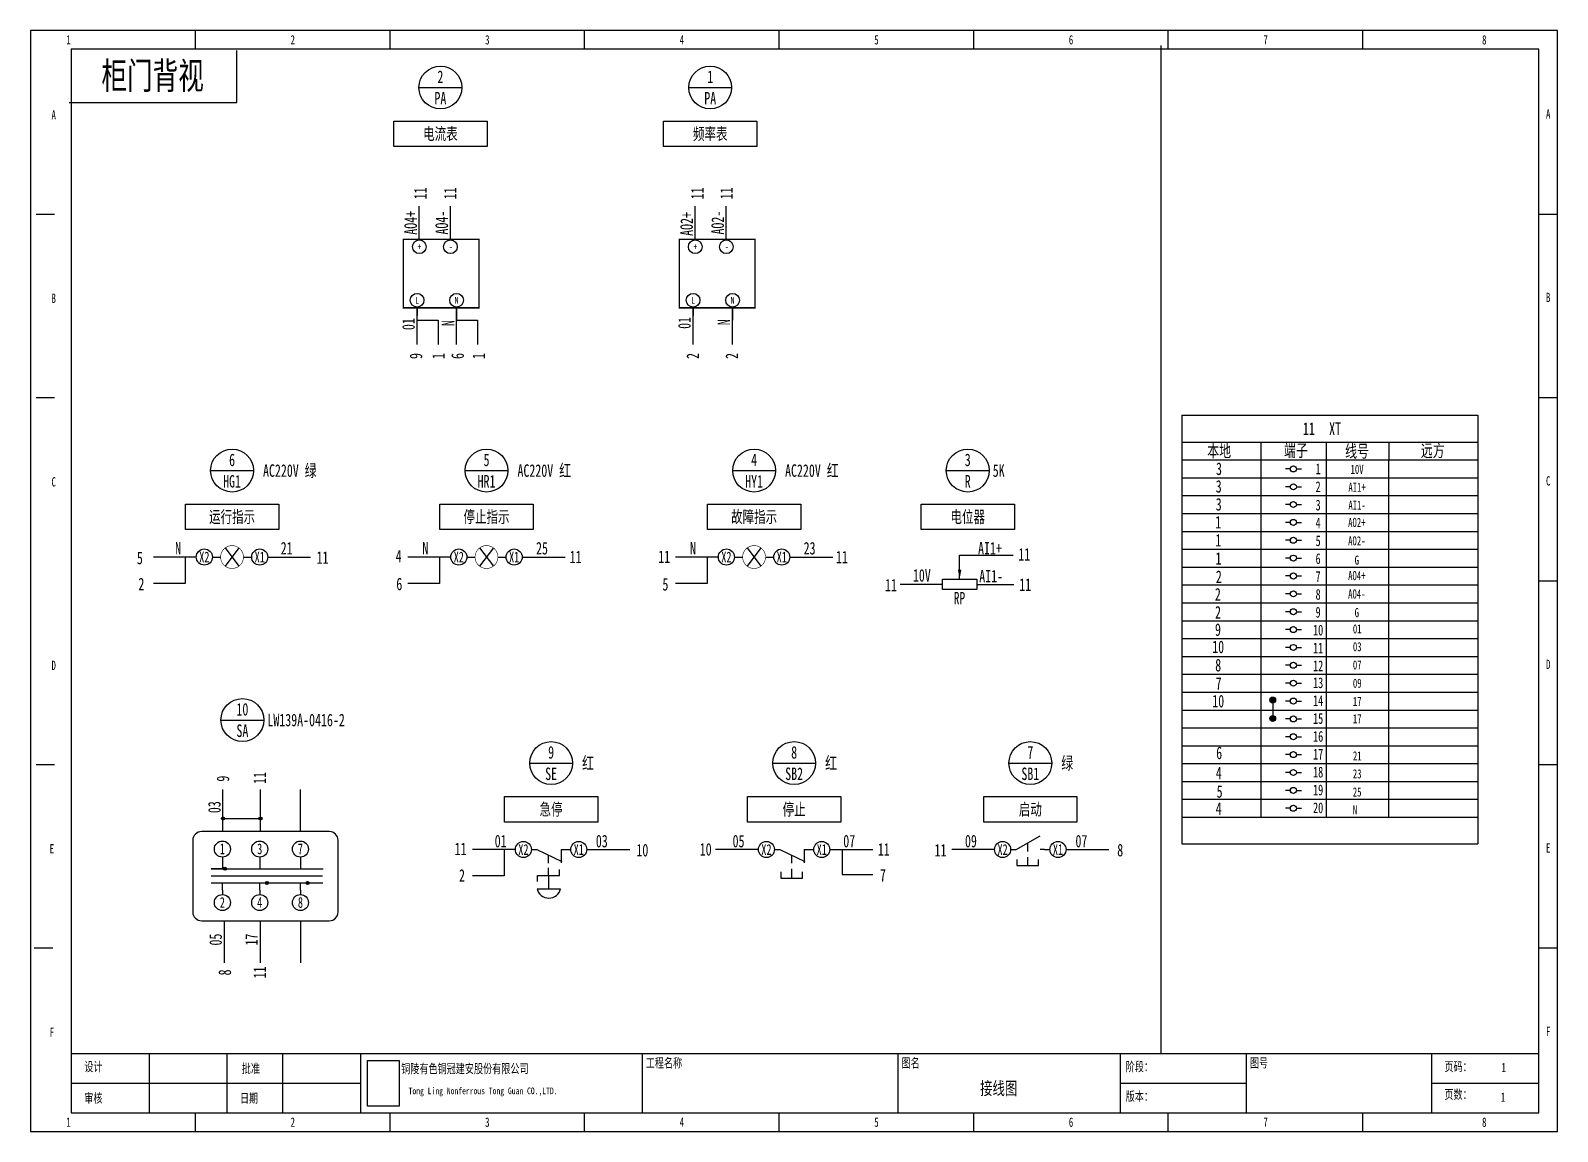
# Model space of a CAD drawing. Header units: millimetres. Extents: x 401220 to 2750366, y -101310 to 943175.
# Drawn here: x 1319143 to 1379762, y 442864 to 486563 of the extents above; entities that cross this region are included whole.
import ezdxf
from ezdxf.enums import TextEntityAlignment as Align

# ---------------------------------------------------------------- set-up
doc = ezdxf.new("R2010")
doc.units = ezdxf.units.MM
doc.linetypes.add('事故照明', pattern=[800, 600, 0, -200, 0])
doc.layers.add('_0', color=7, linetype='Continuous', lineweight=25)
doc.layers.add('TEXT', color=4, linetype='Continuous', lineweight=0)
doc.layers.add('BORDER', color=7, linetype='Continuous')
doc.styles.add('IDQSTYLE', font='NSimSun.ttf', dxfattribs={"width": 0.7})
doc.styles.add('标准', font='NSimSun.ttf', dxfattribs={"width": 0.667})

msp = doc.modelspace()

# ---------------------------------------------------------------- hatches: boundary and pattern name
msp.add_hatch(color=7).paths.add_polyline_path([(1356094.9, 465157.9), (1356027.4, 464789.4), (1355960, 465157.9)])
h = msp.add_hatch(color=256)
h.dxf.hatch_style = 1
h.paths.add_polyline_path([(1368573, 459990.3, 1), (1368342, 459990.3, 1)])
h = msp.add_hatch(color=256)
h.dxf.hatch_style = 1
h.paths.add_polyline_path([(1368573, 459255.2, 1), (1368342, 459255.2, 1)])
h = msp.add_hatch(color=256)
h.dxf.hatch_style = 1
h.paths.add_polyline_path([(1326846.4, 455286, 0.4142136), (1326783.3, 455349.1), (1326783.3, 455222.9, 0.4142136)])
h.paths.add_polyline_path([(1326783.3, 455349.1, 0.4142136), (1326720.2, 455286, 0.4142136), (1326783.3, 455222.9)])
h = msp.add_hatch(color=256)
h.dxf.hatch_style = 1
h.paths.add_polyline_path([(1328335.1, 455286, 0.4142136), (1328272, 455349.1), (1328272, 455222.9, 0.4142136)])
h.paths.add_polyline_path([(1328272, 455349.1, 0.4142136), (1328208.9, 455286, 0.4142136), (1328272, 455222.9)])
h = msp.add_hatch(color=256)
h.dxf.hatch_style = 1
h.paths.add_polyline_path([(1326920.4, 453293.8, 1), (1326797.4, 453293.8)])
h.paths.add_polyline_path([(1326797.4, 453293.8, 1), (1326920.4, 453293.8)])
h = msp.add_hatch(color=256)
h.dxf.hatch_style = 1
h.paths.add_polyline_path([(1328465.1, 452726.5), (1328588.1, 452726.5, 1)])
h.paths.add_polyline_path([(1328588.1, 452726.5), (1328465.1, 452726.5, 1)])
h = msp.add_hatch(color=256)
h.dxf.hatch_style = 1
h.paths.add_polyline_path([(1330082.4, 452726.5), (1330205.4, 452726.5, 1)])
h.paths.add_polyline_path([(1330205.4, 452726.5), (1330082.4, 452726.5, 1)])

# ---------------------------------------------------------------- linework, layer by layer
at = {"ltscale": 4}
for p, q in [((1325690.8, 485827.1), (1325690.8, 486562.7)), ((1333415.3, 485827.1), (1333415.3, 486562.7)), ((1341139.8, 485827.1), (1341139.8, 486562.7)), ((1348864.2, 485827.1), (1348864.2, 486562.7)), ((1356588.7, 485827.1), (1356588.7, 486562.7)), ((1364313.2, 485827.1), (1364313.2, 486562.7)), ((1372037.7, 485827.1), (1372037.7, 486562.7)), ((1319364.1, 479279.6), (1320099.7, 479279.6)), ((1379026.5, 479279.6), (1379762.2, 479279.6)), ((1319364.1, 471996.5), (1320099.7, 471996.5)), ((1379026.5, 471996.5), (1379762.2, 471996.5)), ((1369160.6, 469160.1), (1368961.3, 469160.1)), ((1369399.8, 469160.1), (1369599.2, 469160.1)), ((1369160.6, 468451), (1368961.3, 468451)), ((1369399.8, 468451), (1369599.2, 468451)), ((1369160.6, 467748.7), (1368961.3, 467748.7)), ((1369399.8, 467748.7), (1369599.2, 467748.7)), ((1369160.6, 467039.6), (1368961.3, 467039.6)), ((1369399.8, 467039.6), (1369599.2, 467039.6)), ((1369160.6, 466330.5), (1368961.3, 466330.5)), ((1369399.8, 466330.5), (1369599.2, 466330.5)), ((1369160.6, 465621.4), (1368961.3, 465621.4)), ((1369160.6, 465621.4), (1368961.3, 465621.4)), ((1369399.8, 465621.4), (1369599.2, 465621.4)), ((1369399.8, 465621.4), (1369599.2, 465621.4)), ((1369160.6, 464912.3), (1368961.3, 464912.3)), ((1369399.8, 464912.3), (1369599.2, 464912.3)), ((1379026.5, 464713.5), (1379762.2, 464713.5)), ((1369160.6, 464203.2), (1368961.3, 464203.2)), ((1369399.8, 464203.2), (1369599.2, 464203.2)), ((1369160.6, 463494.1), (1368961.3, 463494.1)), ((1369399.8, 463494.1), (1369599.2, 463494.1)), ((1369160.6, 462785), (1368961.3, 462785)), ((1369399.8, 462785), (1369599.2, 462785)), ((1369160.6, 462075.9), (1368961.3, 462075.9)), ((1369399.8, 462075.9), (1369599.2, 462075.9)), ((1369160.6, 461366.8), (1368961.3, 461366.8)), ((1369399.8, 461366.8), (1369599.2, 461366.8)), ((1369160.6, 460657.7), (1368961.3, 460657.7)), ((1369399.8, 460657.7), (1369599.2, 460657.7)), ((1369160.6, 459948.6), (1368961.3, 459948.6)), ((1369399.8, 459948.6), (1369599.2, 459948.6)), ((1369160.6, 459239.5), (1368961.3, 459239.5)), ((1369399.8, 459239.5), (1369599.2, 459239.5)), ((1369160.6, 458530.4), (1368961.3, 458530.4)), ((1369399.8, 458530.4), (1369599.2, 458530.4)), ((1369160.6, 457821.3), (1368961.3, 457821.3)), ((1369399.8, 457821.3), (1369599.2, 457821.3)), ((1319364.1, 457430.4), (1320099.7, 457430.4)), ((1369160.6, 457112.2), (1368961.3, 457112.2)), ((1369399.8, 457112.2), (1369599.2, 457112.2)), ((1379026.5, 457430.4), (1379762.2, 457430.4)), ((1369160.6, 456403.2), (1368961.3, 456403.2)), ((1369399.8, 456403.2), (1369599.2, 456403.2)), ((1369160.6, 455694.1), (1368961.3, 455694.1)), ((1369399.8, 455694.1), (1369599.2, 455694.1)), ((1319290.5, 450147.3), (1320026.2, 450147.3)), ((1379026.5, 450147.3), (1379762.2, 450147.3)), ((1320761.8, 445954), (1379026.5, 445954)), ((1323851.6, 445954), (1323851.6, 443599.9)), ((1326941.4, 445954), (1326941.4, 443599.9)), ((1329148.4, 445954), (1329148.4, 443599.9)), ((1332238.2, 445954), (1332238.2, 443599.9)), ((1343420.3, 445954), (1343420.3, 443599.9)), ((1353572.5, 445954), (1353572.5, 443599.9)), ((1362400.5, 445954), (1362400.5, 443599.9)), ((1367403, 445954), (1367403, 443599.9)), ((1374759.7, 445954), (1374759.7, 443599.9)), ((1320761.8, 444776.9), (1332238.2, 444776.9)), ((1362400.5, 444776.9), (1367403, 444776.9)), ((1374759.7, 444776.9), (1379026.5, 444776.9)), ((1325690.8, 442864.2), (1325690.8, 443599.9)), ((1333415.3, 442864.2), (1333415.3, 443599.9)), ((1341139.8, 442864.2), (1341139.8, 443599.9)), ((1348864.2, 442864.2), (1348864.2, 443599.9)), ((1356588.7, 442864.2), (1356588.7, 443599.9)), ((1364313.2, 442864.2), (1364313.2, 443599.9)), ((1372037.7, 442864.2), (1372037.7, 443599.9))]:
    msp.add_line(p, q, dxfattribs=at)
for p, q in [((1328959.2, 485827.1), (1320761.8, 485827.1)), ((1364010, 485974.7), (1364010, 445954)), ((1334563.7, 484301.1), (1336265.5, 484301.1)), ((1345275.6, 484301.1), (1346977.5, 484301.1)), ((1320673.5, 483709.3), (1327333.7, 483709.3)), ((1333562.2, 482970.5), (1337267.1, 482970.5)), ((1333562.2, 481961), (1333562.2, 482970.5)), ((1337267.1, 482970.5), (1337267.1, 481961)), ((1344274.1, 482970.5), (1347979, 482970.5)), ((1344274.1, 481961), (1344274.1, 482970.5)), ((1347979, 482970.5), (1347979, 481961)), ((1337267.1, 481961), (1333562.2, 481961)), ((1347979, 481961), (1344274.1, 481961)), ((1334578.5, 478278.4), (1334578.5, 479597.8)), ((1335811.6, 478278.4), (1335811.6, 479597.8)), ((1345533.3, 478278.4), (1345533.3, 479597.8)), ((1346766.4, 478278.4), (1346766.4, 479597.8)), ((1335811.6, 478278.4), (1335811.6, 479161.4)), ((1346766.4, 478278.4), (1346766.4, 479161.4)), ((1334489.2, 475556.8), (1334489.2, 475254.4)), ((1334489.2, 474237.3), (1334489.2, 475556.8)), ((1334489.2, 474095.4), (1334489.2, 475414.9)), ((1336057.9, 475556.8), (1336057.9, 475060.8)), ((1336057.9, 474237.3), (1336057.9, 475556.8)), ((1336057.9, 474095.4), (1336057.9, 475414.9)), ((1345444.1, 475556.8), (1345444.1, 475254.4)), ((1345444.1, 474237.3), (1345444.1, 475556.8)), ((1345444.1, 474095.4), (1345444.1, 475414.9)), ((1347012.7, 475556.8), (1347012.7, 475060.8)), ((1347012.7, 474237.3), (1347012.7, 475556.8)), ((1347012.7, 474095.4), (1347012.7, 475414.9)), ((1334489.2, 475060.8), (1335320.5, 475060.8)), ((1335320.5, 475060.8), (1335320.5, 474095.4)), ((1336057.9, 475060.8), (1336889.1, 475060.8)), ((1336889.1, 475060.8), (1336889.1, 474095.4)), ((1364854.1, 471292.9), (1364854.1, 470229.3)), ((1364854.1, 471292.9), (1376199.6, 471292.9)), ((1365260.7, 471292.9), (1376606.2, 471292.9)), ((1376606.2, 471292.9), (1376606.2, 470229.3)), ((1364854.1, 470229.3), (1376606.2, 470229.3)), ((1364854.1, 470229.3), (1364854.1, 469520.2)), ((1367991, 470229.3), (1367991, 469520.2)), ((1370578.9, 470229.3), (1370578.9, 469520.2)), ((1373061.9, 470229.3), (1373061.9, 469520.2)), ((1376606.2, 470229.3), (1376606.2, 469520.2)), ((1364854.1, 469520.2), (1364854.1, 468811.1)), ((1364854.1, 469520.2), (1364854.1, 468811.1)), ((1364854.1, 469520.2), (1376199.6, 469520.2)), ((1365260.7, 469520.2), (1376606.2, 469520.2)), ((1367991, 469520.2), (1367991, 468811.1)), ((1370578.9, 469520.2), (1370578.9, 468811.1)), ((1373060.7, 469520.2), (1373060.7, 468811.1)), ((1376606.2, 469520.2), (1376606.2, 468811.1)), ((1376606.2, 469520.2), (1376606.2, 468811.1)), ((1326293.2, 469096.8), (1327995, 469096.8)), ((1336395, 469096.8), (1338096.8, 469096.8)), ((1347018, 469096.8), (1348719.8, 469096.8)), ((1355499.1, 469096.8), (1357200.9, 469096.8)), ((1364854.1, 468811.1), (1364854.1, 468102)), ((1364854.1, 468811.1), (1364854.1, 468102)), ((1364854.1, 468811.1), (1376199.6, 468811.1)), ((1365260.7, 468811.1), (1376606.2, 468811.1)), ((1367991, 468811.1), (1367991, 468102)), ((1370578.9, 468811.1), (1370578.9, 468102)), ((1373060.7, 468811.1), (1373060.7, 468102)), ((1376606.2, 468811.1), (1376606.2, 468102)), ((1376606.2, 468811.1), (1376606.2, 468102)), ((1364854.1, 468102), (1364854.1, 467392.9)), ((1364854.1, 468102), (1364854.1, 467392.9)), ((1364854.1, 468102), (1376199.6, 468102)), ((1364854.1, 468102), (1376199.6, 468102)), ((1365260.7, 468102), (1376606.2, 468102)), ((1365260.7, 468102), (1376606.2, 468102)), ((1367991, 468102), (1367991, 467392.9)), ((1370578.9, 468102), (1370578.9, 467392.9)), ((1373060.7, 468102), (1373060.7, 467392.9)), ((1376606.2, 468102), (1376606.2, 467392.9)), ((1376606.2, 468102), (1376606.2, 467392.9)), ((1325291.7, 467766.3), (1328996.6, 467766.3)), ((1325291.7, 466756.8), (1325291.7, 467766.3)), ((1328996.6, 467766.3), (1328996.6, 466756.8)), ((1335393.5, 467766.3), (1339098.4, 467766.3)), ((1335393.5, 466756.8), (1335393.5, 467766.3)), ((1339098.4, 467766.3), (1339098.4, 466756.8)), ((1346016.5, 467766.3), (1349721.4, 467766.3)), ((1346016.5, 466756.8), (1346016.5, 467766.3)), ((1349721.4, 467766.3), (1349721.4, 466756.8)), ((1354497.6, 467766.3), (1358202.5, 467766.3)), ((1354497.6, 466756.8), (1354497.6, 467766.3)), ((1358202.5, 467766.3), (1358202.5, 466756.8)), ((1364854.1, 467392.9), (1364854.1, 466683.8)), ((1364854.1, 467392.9), (1364854.1, 466683.8)), ((1364854.1, 467392.9), (1376199.6, 467392.9)), ((1365260.7, 467392.9), (1376606.2, 467392.9)), ((1367991, 467392.9), (1367991, 466683.8)), ((1370578.9, 467392.9), (1370578.9, 466683.8)), ((1373060.7, 467392.9), (1373060.7, 466683.8)), ((1376606.2, 467392.9), (1376606.2, 466683.8)), ((1376606.2, 467392.9), (1376606.2, 466683.8)), ((1328996.6, 466756.8), (1325291.7, 466756.8)), ((1339098.4, 466756.8), (1335393.5, 466756.8)), ((1349721.4, 466756.8), (1346016.5, 466756.8)), ((1358202.5, 466756.8), (1354497.6, 466756.8)), ((1364854.1, 466683.8), (1364854.1, 465974.7)), ((1364854.1, 466683.8), (1364854.1, 465974.7)), ((1364854.1, 466683.8), (1376199.6, 466683.8)), ((1365260.7, 466683.8), (1376606.2, 466683.8)), ((1367991, 466683.8), (1367991, 465974.7)), ((1370578.9, 466683.8), (1370578.9, 465974.7)), ((1373060.7, 466683.8), (1373060.7, 465974.7)), ((1376606.2, 466683.8), (1376606.2, 465974.7)), ((1376606.2, 466683.8), (1376606.2, 465974.7)), ((1325725.9, 465664.8), (1324024.1, 465664.8)), ((1325275.9, 465664.8), (1325275.9, 464615)), ((1326362.7, 465664.8), (1326575.4, 465664.8)), ((1326575.4, 465664.8), (1326688.9, 465664.8)), ((1326870.4, 466027.9), (1327415, 465301.7)), ((1327596.5, 465664.8), (1327710, 465664.8)), ((1327710, 465664.8), (1327922.7, 465664.8)), ((1328562.3, 465664.8), (1330264.2, 465664.8)), ((1335827.7, 465664.8), (1334125.9, 465664.8)), ((1335377.7, 465664.8), (1335377.7, 464615)), ((1336464.5, 465664.8), (1336677.2, 465664.8)), ((1336677.2, 465664.8), (1336790.7, 465664.8)), ((1336972.2, 466027.9), (1337516.8, 465301.7)), ((1337698.3, 465664.8), (1337811.8, 465664.8)), ((1337811.8, 465664.8), (1338024.5, 465664.8)), ((1338664.1, 465664.8), (1340365.9, 465664.8)), ((1346450.7, 465664.8), (1344748.9, 465664.8)), ((1346000.7, 465664.8), (1346000.7, 464615)), ((1347087.5, 465664.8), (1347300.2, 465664.8)), ((1347300.2, 465664.8), (1347413.7, 465664.8)), ((1347595.2, 466027.9), (1348139.8, 465301.7)), ((1348321.3, 465664.8), (1348434.8, 465664.8)), ((1348434.8, 465664.8), (1348647.5, 465664.8)), ((1349287.1, 465664.8), (1350988.9, 465664.8)), ((1356027.4, 465735.7), (1358157.7, 465735.7)), ((1364854.1, 465974.7), (1364854.1, 465265.6)), ((1364854.1, 465974.7), (1364854.1, 465265.6)), ((1364854.1, 465974.7), (1376199.6, 465974.7)), ((1365260.7, 465974.7), (1376606.2, 465974.7)), ((1367991, 465974.7), (1367991, 465265.6)), ((1370578.9, 465974.7), (1370578.9, 465265.6)), ((1373060.7, 465974.7), (1373060.7, 465265.6)), ((1376606.2, 465974.7), (1376606.2, 465265.6)), ((1376606.2, 465974.7), (1376606.2, 465265.6)), ((1364854.1, 465265.6), (1364854.1, 464556.5)), ((1364854.1, 465265.6), (1364854.1, 464556.5)), ((1364854.1, 465265.6), (1376199.6, 465265.6)), ((1365260.7, 465265.6), (1376606.2, 465265.6)), ((1367991, 465265.6), (1367991, 464556.5)), ((1370578.9, 465265.6), (1370578.9, 464556.5)), ((1373060.7, 465265.6), (1373060.7, 464556.5)), ((1376606.2, 465265.6), (1376606.2, 464556.5)), ((1376606.2, 465265.6), (1376606.2, 464556.5)), ((1325275.9, 464615), (1324024.1, 464615)), ((1335377.7, 464615), (1334125.9, 464615)), ((1346000.7, 464615), (1344748.9, 464615)), ((1364854.1, 464556.5), (1364854.1, 463847.4)), ((1364854.1, 464556.5), (1364854.1, 463847.4)), ((1364854.1, 464556.5), (1376199.6, 464556.5)), ((1365260.7, 464556.5), (1376606.2, 464556.5)), ((1367991, 464556.5), (1367991, 463847.4)), ((1370578.9, 464556.5), (1370578.9, 463847.4)), ((1373060.7, 464556.5), (1373060.7, 463847.4)), ((1376606.2, 464556.5), (1376606.2, 463847.4)), ((1376606.2, 464556.5), (1376606.2, 463847.4)), ((1364854.1, 463847.4), (1364854.1, 463138.3)), ((1364854.1, 463847.4), (1364854.1, 463138.3)), ((1364854.1, 463847.4), (1376199.6, 463847.4)), ((1365260.7, 463847.4), (1376606.2, 463847.4)), ((1367991, 463847.4), (1367991, 463138.3)), ((1370578.9, 463847.4), (1370578.9, 463138.3)), ((1373060.7, 463847.4), (1373060.7, 463138.3)), ((1376606.2, 463847.4), (1376606.2, 463138.3)), ((1364854.1, 463138.3), (1364854.1, 462429.2)), ((1364854.1, 463138.3), (1364854.1, 462429.2)), ((1364854.1, 463138.3), (1376199.6, 463138.3)), ((1365260.7, 463138.3), (1376606.2, 463138.3)), ((1367991, 463138.3), (1367991, 462429.2)), ((1370578.9, 463138.3), (1370578.9, 462429.2)), ((1373060.7, 463138.3), (1373060.7, 462429.2)), ((1376606.2, 463138.3), (1376606.2, 462429.2)), ((1364854.1, 462429.2), (1364854.1, 461720.1)), ((1364854.1, 462429.2), (1364854.1, 461720.1)), ((1364854.1, 462429.2), (1376199.6, 462429.2)), ((1365260.7, 462429.2), (1376606.2, 462429.2)), ((1367991, 462429.2), (1367991, 461720.1)), ((1370578.9, 462429.2), (1370578.9, 461720.1)), ((1373060.7, 462429.2), (1373060.7, 461720.1)), ((1376606.2, 462429.2), (1376606.2, 461720.1)), ((1376606.2, 462429.2), (1376606.2, 461720.1)), ((1364854.1, 461720.1), (1364854.1, 461011)), ((1364854.1, 461720.1), (1364854.1, 461011)), ((1364854.1, 461720.1), (1376199.6, 461720.1)), ((1365260.7, 461720.1), (1376606.2, 461720.1)), ((1367991, 461720.1), (1367991, 461011)), ((1370578.9, 461720.1), (1370578.9, 461011)), ((1373060.7, 461720.1), (1373060.7, 461011)), ((1376606.2, 461720.1), (1376606.2, 461011)), ((1376606.2, 461720.1), (1376606.2, 461011)), ((1364854.1, 461011), (1364854.1, 460301.9)), ((1364854.1, 461011), (1364854.1, 460301.9)), ((1364854.1, 461011), (1376199.6, 461011)), ((1365260.7, 461011), (1376606.2, 461011)), ((1367991, 461011), (1367991, 460301.9)), ((1370578.9, 461011), (1370578.9, 460301.9)), ((1373060.7, 461011), (1373060.7, 460301.9)), ((1376606.2, 461011), (1376606.2, 460301.9)), ((1376606.2, 461011), (1376606.2, 460301.9)), ((1364854.1, 460301.9), (1364854.1, 459592.8)), ((1364854.1, 460301.9), (1364854.1, 459592.8)), ((1364854.1, 460301.9), (1376199.6, 460301.9)), ((1365260.7, 460301.9), (1376606.2, 460301.9)), ((1367991, 460301.9), (1367991, 459592.8)), ((1370578.9, 460301.9), (1370578.9, 459592.8)), ((1373060.7, 460301.9), (1373060.7, 459592.8)), ((1376606.2, 460301.9), (1376606.2, 459592.8)), ((1376606.2, 460301.9), (1376606.2, 459592.8)), ((1364854.1, 459592.8), (1364854.1, 458883.7)), ((1364854.1, 459592.8), (1364854.1, 458883.7)), ((1364854.1, 459592.8), (1376199.6, 459592.8)), ((1364854.1, 459592.8), (1376199.6, 459592.8)), ((1365260.7, 459592.8), (1376606.2, 459592.8)), ((1365260.7, 459592.8), (1376606.2, 459592.8)), ((1367991, 459592.8), (1367991, 458883.7)), ((1368457.5, 459990.3), (1368457.5, 459255.2)), ((1370578.9, 459592.8), (1370578.9, 458883.7)), ((1373060.7, 459592.8), (1373060.7, 458883.7)), ((1376606.2, 459592.8), (1376606.2, 458883.7)), ((1376606.2, 459592.8), (1376606.2, 458883.7)), ((1326703.5, 459195.9), (1328405.3, 459195.9)), ((1364854.1, 458883.7), (1364854.1, 458174.6)), ((1364854.1, 458883.7), (1364854.1, 458174.6)), ((1364854.1, 458883.7), (1376199.6, 458883.7)), ((1365260.7, 458883.7), (1376606.2, 458883.7)), ((1367991, 458883.7), (1367991, 458174.6)), ((1370578.9, 458883.7), (1370578.9, 458174.6)), ((1373060.7, 458883.7), (1373060.7, 458174.6)), ((1376606.2, 458883.7), (1376606.2, 458174.6)), ((1376606.2, 458883.7), (1376606.2, 458174.6)), ((1364854.1, 458174.6), (1376199.6, 458174.6)), ((1364854.1, 458174.6), (1364854.1, 457465.5)), ((1364854.1, 458174.6), (1364854.1, 457465.5)), ((1364854.1, 458174.6), (1376199.6, 458174.6)), ((1365260.7, 458174.6), (1376606.2, 458174.6)), ((1365260.7, 458174.6), (1376606.2, 458174.6)), ((1367991, 458174.6), (1367991, 457465.5)), ((1370578.9, 458174.6), (1370578.9, 457465.5)), ((1373060.7, 458174.6), (1373060.7, 457465.5)), ((1376606.2, 458174.6), (1376606.2, 457465.5)), ((1376606.2, 458174.6), (1376606.2, 457465.5)), ((1338959.3, 457486.8), (1340661.2, 457486.8)), ((1348607.2, 457486.8), (1350309, 457486.8)), ((1357984.3, 457486.8), (1359686.2, 457486.8)), ((1364854.1, 457465.5), (1364854.1, 456756.4)), ((1364854.1, 457465.5), (1364854.1, 456756.4)), ((1364854.1, 457465.5), (1376199.6, 457465.5)), ((1365260.7, 457465.5), (1376606.2, 457465.5)), ((1367991, 457465.5), (1367991, 456756.4)), ((1370578.9, 457465.5), (1370578.9, 456756.4)), ((1373060.7, 457465.5), (1373060.7, 456756.4)), ((1376606.2, 457465.5), (1376606.2, 456756.4)), ((1376606.2, 457465.5), (1376606.2, 456756.4)), ((1364854.1, 456756.4), (1364854.1, 456047.4)), ((1364854.1, 456756.4), (1364854.1, 456047.4)), ((1364854.1, 456756.4), (1376199.6, 456756.4)), ((1364854.1, 456756.4), (1376199.6, 456756.4)), ((1365260.7, 456756.4), (1376606.2, 456756.4)), ((1365260.7, 456756.4), (1376606.2, 456756.4)), ((1367991, 456756.4), (1367991, 456047.4)), ((1370578.9, 456756.4), (1370578.9, 456047.4)), ((1373060.7, 456756.4), (1373060.7, 456047.4)), ((1376606.2, 456756.4), (1376606.2, 456047.4)), ((1376606.2, 456756.4), (1376606.2, 456047.4)), ((1326783.3, 454769.4), (1326783.3, 456430.9)), ((1328272, 454769.4), (1328272, 456430.9)), ((1329864.3, 454769.4), (1329864.3, 456430.9)), ((1337957.8, 456156.3), (1341662.7, 456156.3)), ((1337957.8, 455146.7), (1337957.8, 456156.3)), ((1341662.7, 456156.3), (1341662.7, 455146.7)), ((1347605.6, 456156.3), (1351310.5, 456156.3)), ((1347605.6, 455146.7), (1347605.6, 456156.3)), ((1351310.5, 456156.3), (1351310.5, 455146.7)), ((1356982.8, 456156.3), (1360687.7, 456156.3)), ((1356982.8, 455146.7), (1356982.8, 456156.3)), ((1360687.7, 456156.3), (1360687.7, 455146.7)), ((1364854.1, 456047.4), (1364854.1, 455338.3)), ((1364854.1, 456047.4), (1364854.1, 455338.3)), ((1364854.1, 456047.4), (1376199.6, 456047.4)), ((1365260.7, 456047.4), (1376606.2, 456047.4)), ((1367991, 456047.4), (1367991, 455338.3)), ((1370578.9, 456047.4), (1370578.9, 455338.3)), ((1373060.7, 456047.4), (1373060.7, 455338.3)), ((1376606.2, 456047.4), (1376606.2, 455338.3)), ((1376606.2, 456047.4), (1376606.2, 455338.3)), ((1326783.3, 455286), (1328272, 455286)), ((1364854.1, 455338.3), (1364854.1, 454629.2)), ((1364854.1, 455338.3), (1364854.1, 454629.2)), ((1364854.1, 455338.3), (1364854.1, 454274.6)), ((1364854.1, 455338.3), (1376199.6, 455338.3)), ((1365260.7, 455338.3), (1376606.2, 455338.3)), ((1376606.2, 455338.3), (1376606.2, 454629.2)), ((1376606.2, 455338.3), (1376606.2, 454629.2)), ((1376606.2, 455338.3), (1376606.2, 454274.6)), ((1329624.7, 454769.4), (1325938.1, 454769.4)), ((1329518.9, 454769.4), (1325938.1, 454769.4)), ((1331000.8, 454769.4), (1327314.2, 454769.4)), ((1330895, 454769.4), (1327314.2, 454769.4)), ((1341662.7, 455146.7), (1337957.8, 455146.7)), ((1351310.5, 455146.7), (1347605.6, 455146.7)), ((1360687.7, 455146.7), (1356982.8, 455146.7)), ((1364854.1, 454983.7), (1364854.1, 454274.6)), ((1364854.1, 454983.7), (1364854.1, 454274.6)), ((1325583.6, 454414.8), (1325583.6, 451578.4)), ((1331355.4, 451578.4), (1331355.4, 454414.8)), ((1338392, 454054.8), (1336690.2, 454054.8)), ((1337942, 454054.8), (1337942, 453005)), ((1339028.8, 454054.8), (1339241.5, 454054.8)), ((1339241.5, 454054.8), (1340240.3, 453580.8)), ((1340209.7, 454054.8), (1340588.8, 454054.8)), ((1340209.7, 454054.8), (1340209.7, 453522.6)), ((1341228.4, 454054.8), (1342930.3, 454054.8)), ((1348039.9, 454054.8), (1346338, 454054.8)), ((1348676.6, 454054.8), (1348889.4, 454054.8)), ((1348889.4, 454054.8), (1349888.1, 453580.8)), ((1349857.5, 454054.8), (1350236.7, 454054.8)), ((1349857.5, 454054.8), (1349857.5, 453522.6)), ((1350876.3, 454054.8), (1352578.1, 454054.8)), ((1351368.7, 454054.8), (1351368.7, 453165.3)), ((1357417, 454054.8), (1355715.2, 454054.8)), ((1358053.8, 454054.8), (1358266.5, 454054.8)), ((1358266.5, 454054.8), (1359222.2, 454601.8)), ((1358732.5, 453979.7), (1358732.5, 454313.5)), ((1359401.1, 454054.8), (1359231.8, 454054.8)), ((1359401.1, 454054.8), (1359613.8, 454054.8)), ((1360253.4, 454054.8), (1361955.3, 454054.8)), ((1364854.1, 454274.6), (1376199.6, 454274.6)), ((1365260.7, 454274.6), (1376606.2, 454274.6)), ((1326760, 453753.9), (1326760, 453577.4)), ((1326760, 453577.4), (1326760, 453293.8)), ((1328241.8, 453753.9), (1328241.8, 453577.4)), ((1328241.8, 453577.4), (1328241.8, 453293.8)), ((1329859.1, 453753.9), (1329859.1, 453577.4)), ((1329859.1, 453577.4), (1329859.1, 453293.8)), ((1339710.5, 453520), (1339710.5, 453832.2)), ((1349360.6, 453518.9), (1349360.6, 453831.2)), ((1358300.1, 453659.9), (1358300.1, 453416.4)), ((1358732.5, 453416.4), (1358732.5, 453750.2)), ((1359164.9, 453416.4), (1359164.9, 453659.9)), ((1326760, 453293.8), (1326318.5, 453293.8)), ((1326318.5, 453293.8), (1330757.2, 453293.8)), ((1337942, 453005), (1336690.2, 453005)), ((1339275.1, 452786), (1339275.1, 453019.3)), ((1339275.1, 453019.3), (1340139.9, 453019.3)), ((1339707.5, 453019.3), (1339707.5, 453331.6)), ((1339707.5, 453019.3), (1339707.5, 452499)), ((1340139.9, 453019.3), (1340139.9, 453262.8)), ((1348928.2, 453166.9), (1348928.2, 452923.4)), ((1348928.2, 452923.4), (1349793, 452923.4)), ((1349360.6, 452923.4), (1349360.6, 453283.3)), ((1349793, 452923.4), (1349793, 453166.9)), ((1351368.7, 453165.3), (1351368.7, 453065.1)), ((1351368.7, 453065.1), (1352578.1, 453065.1)), ((1358300.1, 453416.4), (1359164.9, 453416.4)), ((1326318.5, 452726.5), (1330749.9, 452726.5)), ((1326760, 452442.9), (1326760, 452726.5)), ((1326760, 452442.9), (1326760, 452269.3)), ((1328241.8, 452442.9), (1328241.8, 452726.5)), ((1328241.8, 452442.9), (1328241.8, 452269.3)), ((1329859.1, 452442.9), (1329859.1, 452726.5)), ((1329859.1, 452442.9), (1329859.1, 452269.3)), ((1339253.9, 452499), (1340186.8, 452499)), ((1325938.1, 451223.9), (1329588.5, 451223.9)), ((1326843.6, 449562.4), (1326843.6, 451223.9)), ((1327314.2, 451223.9), (1331000.8, 451223.9)), ((1328266.8, 449562.4), (1328266.8, 451223.9)), ((1329870.2, 449562.4), (1329870.2, 451223.9))]:
    msp.add_line(p, q)
at = {"linetype": '事故照明'}
msp.add_line((1326318.5, 453005.1), (1330735.3, 453005.1), dxfattribs=at)
at = {"ltscale": 4}
for points in [[(1319143.4, 442864.2), (1379762.2, 442864.2), (1379762.2, 486562.7), (1319143.4, 486562.7)], [(1320761.8, 443599.9), (1379026.5, 443599.9), (1379026.5, 485827.1), (1320761.8, 485827.1)]]:
    msp.add_lwpolyline(points, close=True, dxfattribs=at)
for points in [[(1327333.7, 483709.3), (1327333.7, 485770.2)], [(1327415, 466027.9), (1326870.4, 465301.7)], [(1337516.8, 466027.9), (1336972.2, 465301.7)], [(1348139.8, 466027.9), (1347595.2, 465301.7)]]:
    msp.add_lwpolyline(points)
for points in [[(1333949, 478278.4, 54.4, 54.4, 0), (1333949, 475556.8, 54.4, 54.4, 0), (1336944.8, 475556.8, 54.4, 54.4, 0), (1336944.8, 478278.4, 54.4, 54.4, 0)], [(1344903.8, 478278.4, 54.4, 54.4, 0), (1344903.8, 475556.8, 54.4, 54.4, 0), (1347899.6, 475556.8, 54.4, 54.4, 0), (1347899.6, 478278.4, 54.4, 54.4, 0)]]:
    msp.add_lwpolyline(points, format="xyseb", close=True)
at = {"const_width": 22.7}
for points in [[(1326688.9, 465664.8, 1), (1327596.5, 465664.8, 1)], [(1336790.7, 465664.8, 1), (1337698.3, 465664.8, 1)], [(1347413.7, 465664.8, 1), (1348321.3, 465664.8, 1)]]:
    msp.add_lwpolyline(points, format="xyb", close=True, dxfattribs=at)
at = {"color": 7}
msp.add_lwpolyline([(1355342.9, 464370.7), (1355342.9, 464790.7), (1356712, 464790.7), (1356712, 464370.7)], close=True, dxfattribs=at)
msp.add_lwpolyline([(1332526, 445686.6), (1333781.6, 445686.6), (1333781.6, 443866.7), (1332526, 443866.7)], close=True)
for centre, radius in [((1335414.6, 484301.1), 850.9), ((1346126.6, 484301.1), 850.9), ((1334578.5, 477979), 272.2), ((1335811.6, 477979), 272.2), ((1345533.3, 477979), 272.2), ((1346766.4, 477979), 272.2), ((1334489.2, 475856.2), 272.2), ((1336057.9, 475856.2), 272.2), ((1345444.1, 475856.2), 272.2), ((1347012.7, 475856.2), 272.2), ((1327144.1, 469096.8), 850.9), ((1337245.9, 469096.8), 850.9), ((1347868.9, 469096.8), 850.9), ((1356350, 469096.8), 850.9), ((1326043.6, 465664.8), 319.1), ((1328241.8, 465664.8), 319.1), ((1336145.4, 465664.8), 319.1), ((1338343.6, 465664.8), 319.1), ((1346768.4, 465664.8), 319.1), ((1348966.6, 465664.8), 319.1), ((1368457.5, 459990.3), 115.5), ((1327554.4, 459195.9), 850.9), ((1368457.5, 459255.2), 115.5), ((1339810.2, 457486.8), 850.9), ((1349458.1, 457486.8), 850.9), ((1358835.2, 457486.8), 850.9), ((1326783.3, 455286), 63.1), ((1328272, 455286), 63.1), ((1326760, 454073), 319.1), ((1328241.8, 454073), 319.1), ((1329859.1, 454073), 319.1), ((1338709.7, 454054.8), 319.1), ((1340907.9, 454054.8), 319.1), ((1348357.6, 454054.8), 319.1), ((1350555.8, 454054.8), 319.1), ((1357734.7, 454054.8), 319.1), ((1359932.9, 454054.8), 319.1), ((1326858.9, 453293.8), 61.5), ((1326760, 451950.2), 319.1), ((1328241.8, 451950.2), 319.1), ((1328526.6, 452726.5), 61.5), ((1329859.1, 451950.2), 319.1), ((1330143.9, 452726.5), 61.5)]:
    msp.add_circle(centre, radius)
at = {"ltscale": 4}
for centre in [(1369280.2, 469160.1), (1369280.2, 468451), (1369280.2, 467748.7), (1369280.2, 467039.6), (1369280.2, 466330.5), (1369280.2, 465621.4), (1369280.2, 465621.4), (1369280.2, 464912.3), (1369280.2, 464203.2), (1369280.2, 463494.1), (1369280.2, 462785), (1369280.2, 462075.9), (1369280.2, 461366.8), (1369280.2, 460657.7), (1369280.2, 459948.6), (1369280.2, 459239.5), (1369280.2, 458530.4), (1369280.2, 457821.3), (1369280.2, 457112.2), (1369280.2, 456403.2), (1369280.2, 455694.1)]:
    msp.add_circle(centre, 119.6, dxfattribs=at)
for centre, radius, start, end in [((1325938.1, 454414.8), 354.5, 90, 180), ((1331000.8, 454414.8), 354.5, 0, 90), ((1339720.3, 452603), 477.9, 192.569255, 347.430745), ((1325938.1, 451578.4), 354.5, 180, 270), ((1331000.8, 451578.4), 354.5, 270, 0)]:
    msp.add_arc(centre, radius, start, end)
for p in [(1327142.7, 465664.8), (1337244.5, 465664.8), (1347867.5, 465664.8)]:
    msp.add_point(p)
at = {"layer": '_0', "color": 7, "linetype": 'ByBlock'}
msp.add_line((1356712, 464580.7), (1358176.8, 464580.7), dxfattribs=at)
at = {"layer": 'BORDER', "color": 7}
for p, q in [((1356027.4, 464790.7), (1356027.4, 465735.7)), ((1355342.9, 464580.7), (1353666.3, 464580.7))]:
    msp.add_line(p, q, dxfattribs=at)

# ---------------------------------------------------------------- texts
at = {"style": 'IDQSTYLE', "width": 0.7}
for s, p in [('1', (1320651.5, 485900.6)), ('2', (1329553, 485900.6)), ('3', (1337277.5, 485900.6)), ('4', (1345002, 485900.6)), ('5', (1352726.5, 485900.6)), ('6', (1360451, 485900.6)), ('7', (1368175.5, 485900.6)), ('8', (1376856.3, 485900.6)), ('A', (1320062.9, 482921.2)), ('A', (1379394.4, 482958)), ('B', (1320062.9, 475638.1)), ('B', (1379394.4, 475674.9)), ('C', (1320062.9, 468355)), ('C', (1379394.4, 468391.8)), ('D', (1320062.9, 461071.9)), ('D', (1379394.4, 461108.7)), ('E', (1319989.4, 453788.8)), ('E', (1379394.4, 453825.6)), ('F', (1319989.4, 446505.7)), ('F', (1379394.4, 446542.5)), ('1', (1320651.5, 442937.8)), ('2', (1329553, 442937.8)), ('3', (1337277.5, 442937.8)), ('4', (1345002, 442937.8)), ('5', (1352726.5, 442937.8)), ('6', (1360451, 442937.8)), ('7', (1368175.5, 442937.8)), ('8', (1376856.3, 442937.8))]:
    msp.add_text(s, height=368.6, dxfattribs=at).set_placement(p, align=Align.BOTTOM_CENTER)
msp.add_text('柜门背视', height=1063.64, dxfattribs=at).set_placement((1323992.3, 484791), align=Align.MIDDLE)
for s, height, p in [('2', 496.4, (1335414.6, 484726.5)), ('1', 496.4, (1346126.6, 484726.5)), ('PA', 496.37, (1335414.6, 483875.6)), ('PA', 496.37, (1346126.6, 483875.6)), ('电流表', 478.64, (1335414.6, 482464.7)), ('频率表', 478.64, (1346126.6, 482464.7)), ('+', 272.2, (1334578.5, 477979)), ('-', 272.2, (1335833.3, 477979)), ('+', 272.2, (1345533.3, 477979)), ('-', 272.2, (1346788.1, 477979)), ('L', 272.2, (1334489.2, 475856.2)), ('N', 272.2, (1336057.9, 475856.2)), ('L', 272.2, (1345444.1, 475856.2)), ('N', 272.2, (1347012.7, 475856.2)), ('XT', 496.37, (1370933.4, 470761.1)), ('11', 496.37, (1369891, 470763.1)), ('6', 496.4, (1327144.1, 469522.3)), ('5', 496.4, (1337245.9, 469522.3)), ('4', 496.4, (1347868.9, 469522.3)), ('3', 496.4, (1356350, 469522.3)), ('3', 496.4, (1366325.4, 469169.3)), ('1', 425.5, (1370260.5, 469165.6)), ('10V', 361.46, (1371807.3, 469146.3)), ('HG1', 496.37, (1327144.1, 468671.4)), ('HR1', 496.37, (1337245.9, 468671.4)), ('HY1', 496.37, (1347868.9, 468671.4)), ('R', 496.4, (1356350, 468671.4)), ('3', 496.4, (1366313.3, 468469.8)), ('2', 425.5, (1370260.5, 468456.5)), ('AI1+', 361.46, (1371807.3, 468435.2)), ('3', 496.4, (1366313.3, 467758.2)), ('运行指示', 478.64, (1327144.1, 467260.5)), ('停止指示', 478.64, (1337245.9, 467261.5)), ('故障指示', 478.64, (1347868.9, 467261.5)), ('电位器', 478.64, (1356350, 467260.5)), ('3', 425.5, (1370260.5, 467729)), ('AI1-', 361.46, (1371807.3, 467724)), ('1', 496.4, (1366295, 467047.1)), ('4', 425.5, (1370260.5, 467019.9)), ('AO2+', 361.46, (1371796.4, 467038.1)), ('1', 496.4, (1366299.9, 466332.6)), ('5', 425.5, (1370260.5, 466310.8)), ('@N421', 0.142, (1370578.9, 466329.2)), ('AO2-', 361.46, (1371796.4, 466308.2)), ('5', 496.4, (1323483.6, 465625.2)), ('X2', 425.46, (1326043.6, 465664.8)), ('X1', 425.46, (1328241.8, 465664.8)), ('11', 496.37, (1330735.8, 465643.9)), ('4', 496.4, (1333756.4, 465700.4)), ('X2', 425.46, (1336145.4, 465664.8)), ('X1', 425.46, (1338343.6, 465664.8)), ('11', 496.37, (1340785.3, 465670.5)), ('11', 496.37, (1344299.2, 465676.5)), ('X2', 425.46, (1346768.4, 465664.8)), ('X1', 425.46, (1348966.6, 465664.8)), ('11', 496.37, (1351356.1, 465662.5)), ('11', 496.37, (1358596.5, 465770.3)), ('1', 496.4, (1366304.9, 465605.9)), ('6', 425.5, (1370260.5, 465601.7)), ('G', 361.5, (1371796.4, 465541.8)), ('2', 496.4, (1366318.6, 464883.1)), ('7', 425.5, (1370260.5, 464892.6)), ('AO4+', 361.46, (1371796.4, 464929.1)), ('2', 496.4, (1323544.1, 464593.1)), ('6', 496.4, (1333782.4, 464596.6)), ('5', 496.4, (1344347.7, 464582.3)), ('11', 496.37, (1353302.9, 464548.2)), ('11', 496.37, (1358631.2, 464570.6)), ('2', 496.4, (1366281, 464186.8)), ('8', 425.5, (1370260.5, 464183.5)), ('AO4-', 361.46, (1371796.4, 464199.2)), ('2', 496.4, (1366287.2, 463471.7)), ('9', 425.5, (1370260.5, 463474.4)), ('G', 361.5, (1371796.4, 463459)), ('9', 496.4, (1366285.2, 462782.7)), ('10', 425.46, (1370260.5, 462765.3)), (' 01', 361.46, (1371728, 462812.9)), ('10', 496.37, (1366292.5, 462099.1)), ('11', 425.46, (1370260.5, 462056.2)), (' 03', 361.46, (1371728, 462106)), ('8', 496.4, (1366293, 461373.2)), ('12', 425.46, (1370260.5, 461347.1)), (' 07', 361.46, (1371728, 461381.5)), ('7', 496.4, (1366310.1, 460647.5)), ('13', 425.46, (1370260.5, 460674.4)), (' 09', 361.46, (1371728, 460656.9)), ('10', 496.37, (1366295, 459946.8)), ('14', 425.46, (1370260.5, 459965.4)), (' 17', 361.46, (1371728, 459932.4)), ('10', 496.37, (1327554.4, 459621.4)), ('SA', 496.37, (1327554.4, 458770.5)), ('15', 425.46, (1370260.5, 459256.3)), (' 17', 361.46, (1371728, 459244.3)), ('16', 425.46, (1370260.5, 458547.2)), ('9', 496.4, (1339810.2, 457912.3)), ('8', 496.4, (1349458.1, 457912.3)), ('7', 496.4, (1358835.2, 457912.3)), ('6', 496.4, (1366332.4, 457891)), ('17', 425.46, (1370260.5, 457838.1)), (' 21', 361.46, (1371728, 457771.6)), ('SE', 496.37, (1339810.2, 457061.3)), ('SB2', 496.37, (1349458.1, 457061.3)), ('SB1', 496.37, (1358835.2, 457061.3)), ('4', 496.4, (1366317.8, 457095.2)), ('18', 425.46, (1370260.5, 457129)), (' 23', 361.46, (1371723.7, 457059.9)), ('5', 496.4, (1366350.2, 456359.7)), ('19', 425.46, (1370260.5, 456419.9)), (' 25', 361.46, (1371723.7, 456338.5)), ('急停', 478.64, (1339810.2, 455650.4)), ('停止', 478.64, (1349458.1, 455650.4)), ('启动', 478.64, (1358835.2, 455650.4)), ('4', 496.4, (1366312.8, 455680.1)), ('20', 425.46, (1370260.5, 455710.8)), ('N', 361.5, (1371723.7, 455626.2)), ('11', 496.37, (1336214.8, 454080.1)), ('X2', 425.46, (1338709.7, 454054.8)), ('X1', 425.46, (1340907.9, 454054.8)), ('10', 496.37, (1343432.7, 454029.8)), ('10', 496.37, (1345947.4, 454065)), ('X2', 425.46, (1348357.6, 454054.8)), ('X1', 425.46, (1350555.8, 454054.8)), ('11', 496.37, (1353016.8, 454060.8)), ('11', 496.37, (1355267.6, 454026.7)), ('X2', 425.46, (1357734.7, 454054.8)), ('X1', 425.46, (1359932.9, 454054.8)), ('8', 496.4, (1362402.4, 454032.2)), ('2', 496.4, (1336271.6, 453025.4)), ('7', 496.4, (1352981.5, 453029)), ('接线图', 516, (1357578.4, 444578.2))]:
    msp.add_text(s, height=height, dxfattribs=at).set_placement(p, align=Align.MIDDLE_CENTER)
for s, height, rotation, p in [('11', 496.37, 89.999998, (1334864.9, 480100.5)), ('11', 496.37, 89.999998, (1336050.6, 480100.5)), ('11', 496.37, 89.999998, (1345863.3, 480100.5)), ('11', 496.37, 89.999998, (1347021.2, 480100.5)), ('AO4+', 496.37, 89.999998, (1334484.2, 478930.6)), ('AO4-', 496.37, 89.999998, (1335717.3, 478938.7)), ('AO2+', 496.37, 89.999998, (1345439, 478885.7)), ('AO2-', 496.37, 89.999998, (1346672.1, 478938.7)), ('01', 496.37, 89.999998, (1334395, 474909.6)), ('N', 496.4, 89.999998, (1335963.6, 474950)), ('01', 496.37, 89.999998, (1345349.8, 474957.8)), ('N', 496.4, 89.999998, (1346918.4, 474986.4)), ('9', 496.4, 89.999998, (1334693, 473643.7)), ('1', 496.4, 89.999998, (1335585.6, 473643.7)), ('6', 496.4, 89.999998, (1336344.2, 473643.7)), ('1', 496.4, 89.999998, (1337186.7, 473643.7)), ('2', 496.4, 89.999998, (1345683.8, 473643.7)), ('2', 496.4, 89.999998, (1347232.8, 473643.7)), ('本地', 496.37, 359.999998, (1366332.5, 469634.5)), ('端子', 496.37, 359.999998, (1369377.9, 469648.4)), ('线号', 496.37, 359.999998, (1371805.1, 469620.3)), ('远方', 496.37, 359.999998, (1374812.3, 469639.1)), ('03', 496.37, 89.999998, (1326689, 455736.4)), ('01', 496.37, 359.999998, (1337807.6, 454142.4)), ('03', 496.37, 359.999998, (1341822.6, 454142.4)), ('05', 496.37, 359.999998, (1347251.6, 454142.4)), ('07', 496.37, 359.999998, (1351645.7, 454142.4)), ('09', 496.37, 359.999998, (1356477.3, 454142.4)), ('07', 496.37, 359.999998, (1360863.3, 454142.4)), ('05', 496.37, 89.999998, (1326738.1, 450480.8)), ('17', 496.37, 89.999998, (1328163.6, 450480.8))]:
    msp.add_text(s, height=height, rotation=rotation, dxfattribs=at).set_placement(p, align=Align.CENTER)
for s, height, p in [(' AC220V 绿', 496.37, (1328136.9, 469096.8)), (' AC220V 红', 496.37, (1338238.7, 469096.8)), (' AC220V 红', 496.37, (1348861.7, 469096.8)), ('5K', 496.37, (1357342.8, 469096.8)), ('LW139A-0416-2', 496.367, (1328547.1, 459195.9)), (' 红', 496.37, (1340803, 457486.8)), (' 红', 496.37, (1350450.8, 457486.8)), (' 绿', 496.37, (1359828, 457486.8))]:
    msp.add_text(s, height=height, dxfattribs=at).set_placement(p, align=Align.MIDDLE_LEFT)
for s, height, p in [('N', 496.4, (1325002.3, 465766.6)), ('21', 496.37, (1329310.7, 465766.6)), ('N', 496.4, (1334817.3, 465766.6)), ('25', 496.37, (1339448.4, 465766.6)), ('N', 496.4, (1345440.3, 465766.6)), ('23', 496.37, (1350071.4, 465766.6)), ('AI1+', 496.37, (1357232.3, 465766.6)), ('10V', 496.37, (1354527.7, 464688.6)), ('AI1-', 496.37, (1357279.6, 464659)), ('1', 425.5, (1326760, 453868.2)), ('3', 425.5, (1328241.8, 453868.2)), ('7', 425.5, (1329859.1, 453868.2)), ('2', 425.5, (1326760, 451741.6)), ('4', 425.5, (1328241.8, 451741.6)), ('8', 425.5, (1329859.1, 451741.6)), ('1', 368.6, (1377628.8, 445218.3)), ('1', 368.6, (1377599.4, 444041.3))]:
    msp.add_text(s, height=height, dxfattribs=at).set_placement(p, align=Align.CENTER)
for s, height, p in [('11', 496.37, (1328241.2, 456896.5)), ('9', 496.4, (1326781.5, 456867.9)), ('8', 496.4, (1326854.3, 449175.1)), ('11', 496.37, (1328241.2, 449175.1))]:
    msp.add_text(s, height=height, rotation=90, dxfattribs=at).set_placement(p, align=Align.MIDDLE_CENTER)
for s, p in [('设计', (1321276.8, 445144.8)), ('批准', (1327529.9, 445071.2)), ('工程名称', (1343567.4, 445291.9)), ('图名', (1353719.6, 445291.9)), ('阶段：', (1362621.2, 445144.8)), ('图号', (1367550.1, 445291.9)), ('页码：', (1375274.6, 445144.8)), ('审核', (1321276.8, 443894.1)), ('日期', (1327456.4, 443894.1)), ('版本：', (1362621.2, 443967.7)), ('页数：', (1375274.6, 444041.3))]:
    msp.add_text(s, height=368.57, dxfattribs=at).set_placement(p, align=Align.BOTTOM_LEFT)
for s, height, p in [('铜陵有色铜冠建安股份有限公司', 368.568, (1333858.3, 445544.1)), ('Tong Ling Nonferrous Tong Guan CO.,LTD.', 265.369, (1334152.5, 444608.4))]:
    msp.add_text(s, height=height, dxfattribs=at).set_placement(p, align=Align.TOP_LEFT)
at = {"layer": 'TEXT', "color": 7, "ltscale": 100, "style": '标准', "width": 0.667}
msp.add_text('RP', height=495, dxfattribs=at).set_placement((1355796.5, 463785.5))

doc.saveas('drawing.dxf')
